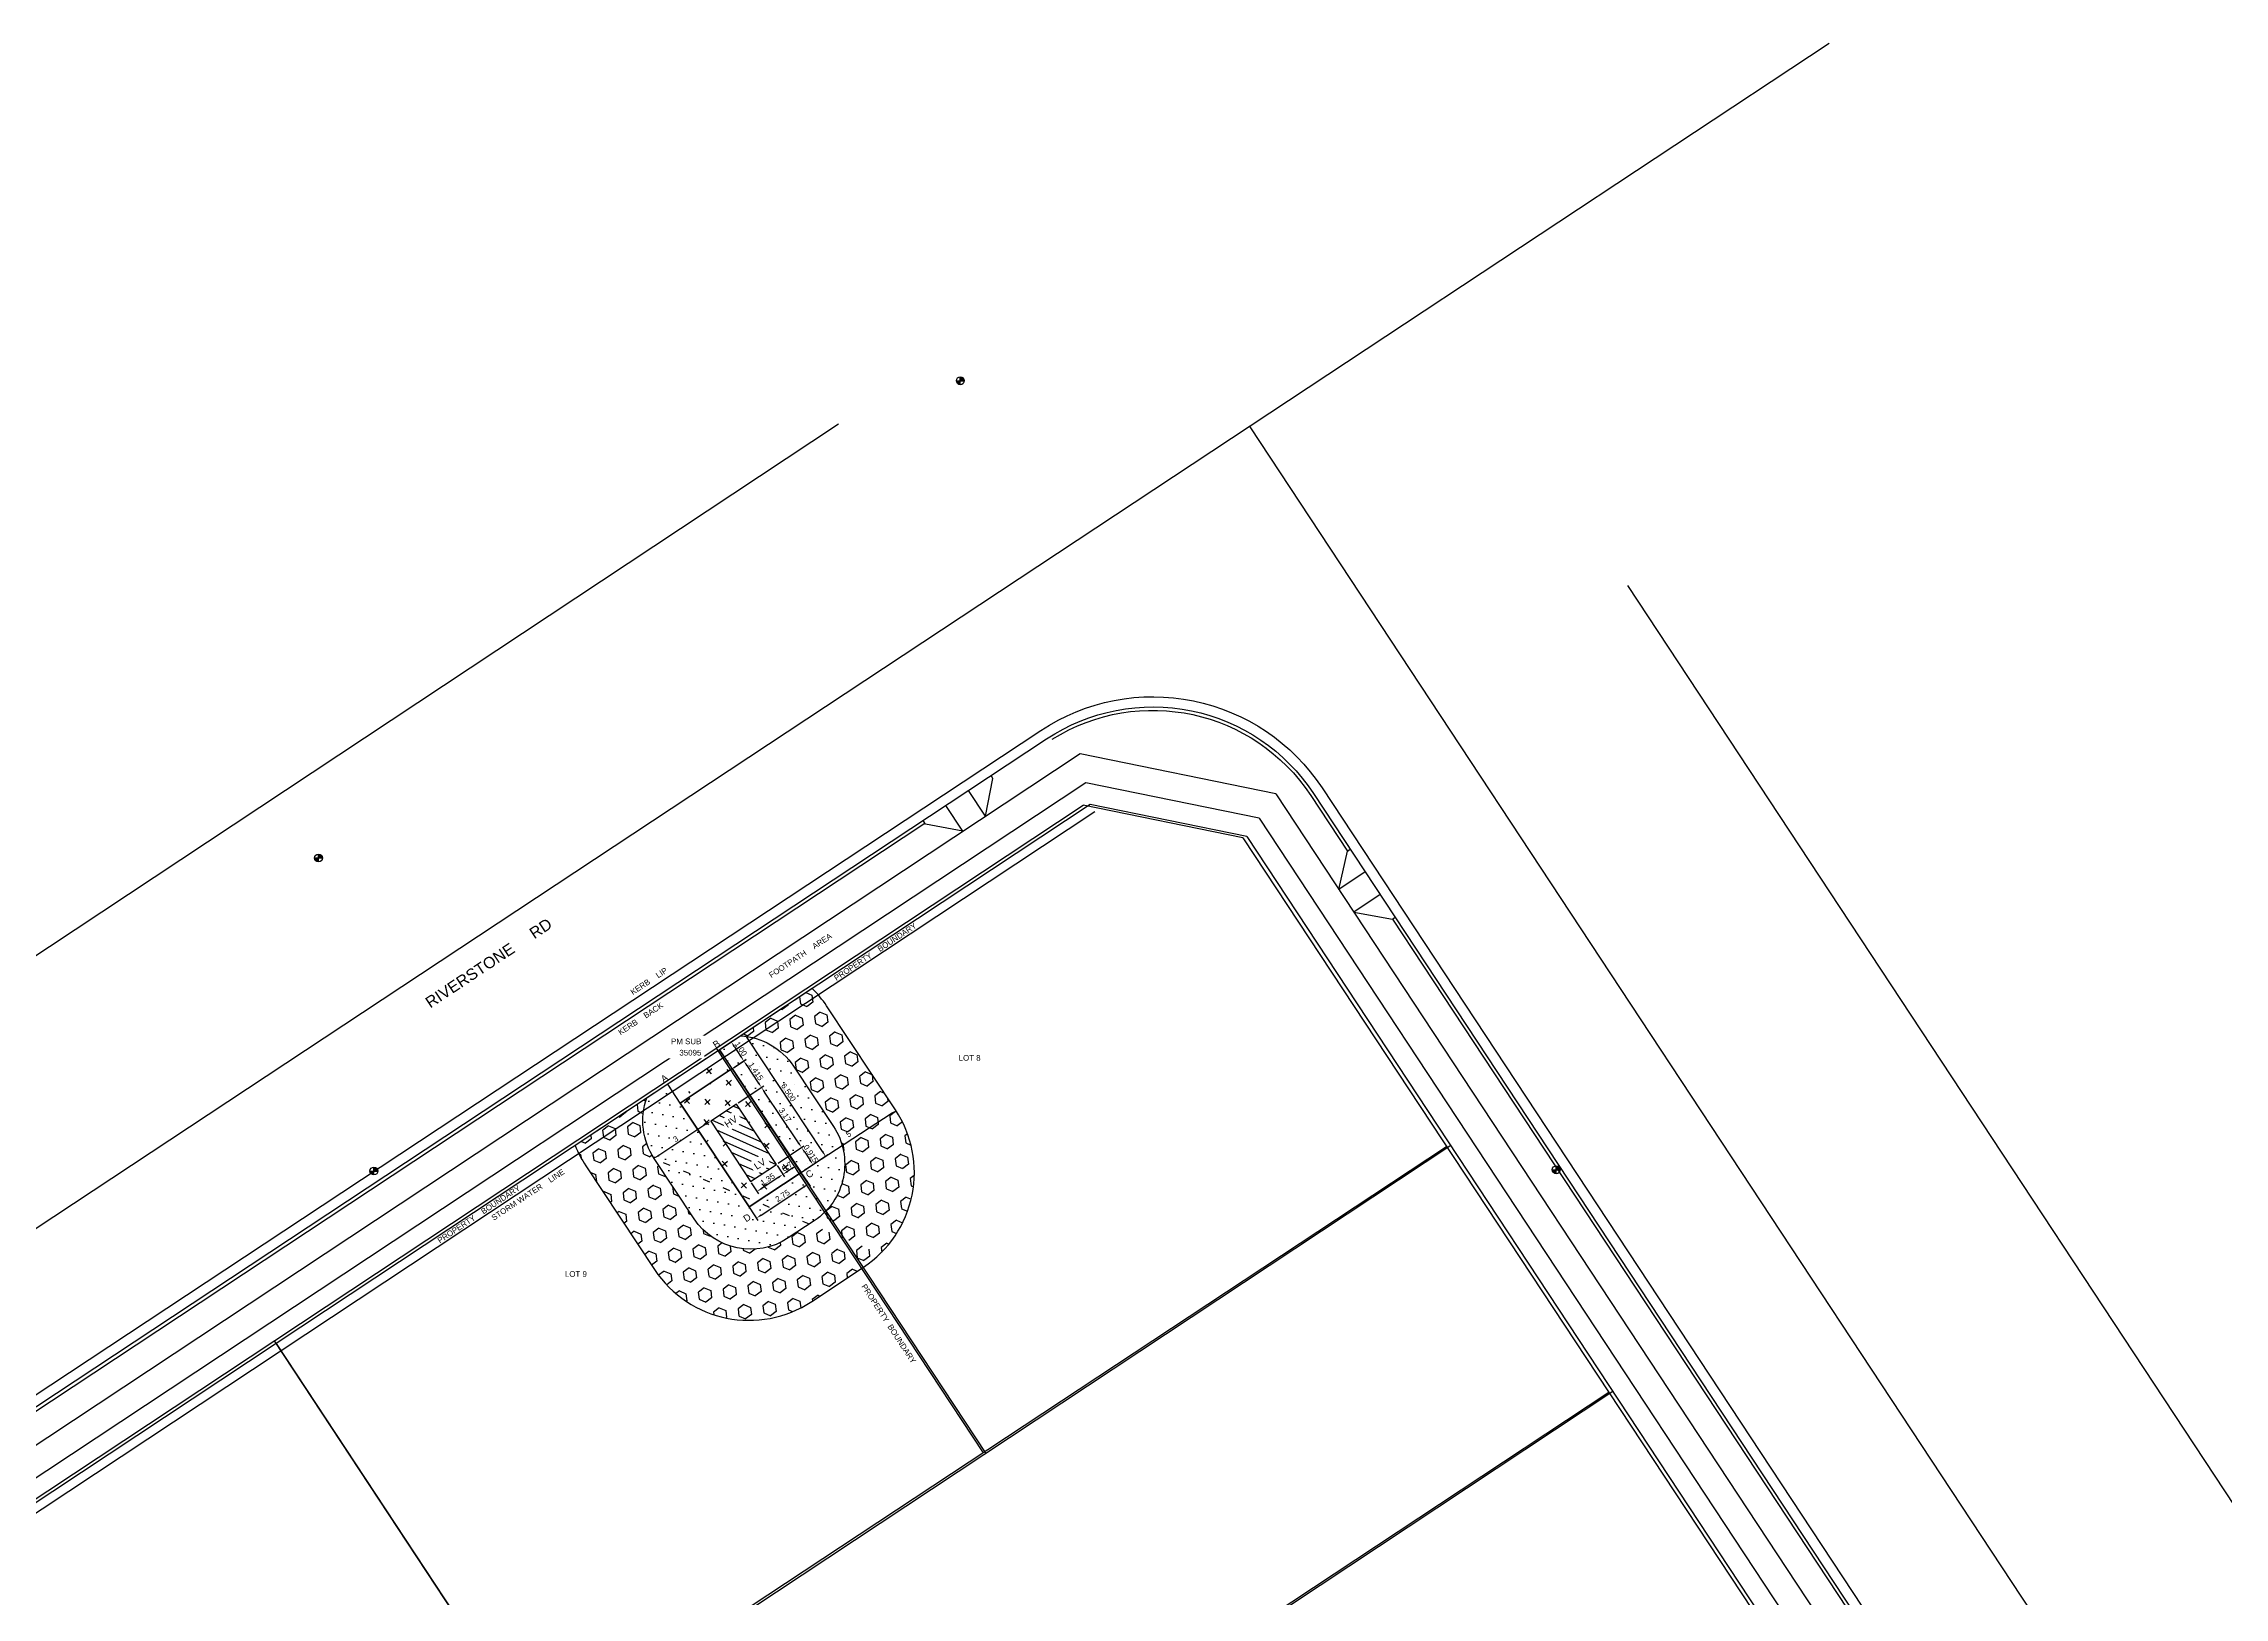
# Model space of a CAD drawing. Header units: metres. Extents: x 302064 to 304096, y 6268242 to 6271990.
# Drawn here: x 302980 to 303076.3, y 6268362.5 to 6268431.1 of the extents above; entities that cross this region are included whole.
import ezdxf

# ---------------------------------------------------------------- set-up
doc = ezdxf.new("R2010")
doc.units = ezdxf.units.M
doc.layers.get('0').update_dxf_attribs({"color": 6})
for name, color, linetype in [('_User Miscellaneous1', 7, 'Continuous'), ('_User Miscellaneous2', 7, 'Continuous'), ('_User Miscellaneous4', 7, 'Continuous'), ('_User Miscellaneous6', 7, 'Continuous'), ('BDY', 252, 'Continuous'), ('DEVELOP', 2, 'Continuous'), ('XR01255_CC_DES$0$FOOTPATH', 252, 'Continuous'), ('XR01255_CC_DES$0$PRAM_RAMP', 252, 'Continuous'), ('XR01255_CC_DES$0$ROAD_CONTROL', 252, 'Continuous'), ('XR01255_CC_DES$0$ROAD_KERB', 252, 'Continuous'), ('XR01255_CC_DES$0$ROAD_KERB-BACK', 252, 'Continuous'), ('XR01255_CC_DES$0$ROAD_KERB-LIP', 252, 'Continuous'), ('XR01255_CC_LOT_LAYOUT$0$F_LOT', 252, 'Continuous'), ('XR01255_CC_LOT_LAYOUT$0$ST1_BDY', 252, 'Continuous'), ('XR01255_CC_LOT_LAYOUT$0$ST1_BDY_1', 252, 'Continuous'), ('XR01255_CC_LOT_LAYOUT$0$ST1_LOTS', 252, 'Continuous'), ('XR01255_CC_SURVEY$0$SERVICES-ELECTRICTY', 1, 'Continuous')]:
    doc.layers.add(name, color=color, linetype=linetype)
doc.styles.add('ieISOCP', font='isocp.shx')
doc.styles.get("Standard").update_dxf_attribs({"font": 'arial.ttf'})
doc.dimstyles.new('Annotative', dxfattribs={"dimscale": 0, "dimtxt": 2.5, "dimasz": 2.5, "dimexe": 1.25, "dimexo": 0.625, "dimtad": 1, "dimtxsty": 'Standard', "dimcen": 2.5, "dimadec": 0, "dimazin": 0, "dimtfac": 1, "dimtmove": 0, "dimatfit": 3, "dimfxl": 1, "dimarcsym": 0})

# ---------------------------------------------------------------- blocks, each defined once
blk = doc.blocks.new('A$C6F1F0823')
at = {"layer": 'BDY'}
for p, q in [((3.882, 91.562, 46.5), (66.677, 133.145, 46.5)), ((3.882, 91.562), (66.677, 133.145)), ((73.723, 131.703), (66.677, 133.145)), ((73.723, 131.703), (131.438, 44.304)), ((50.49, 122.425), (62.277, 104.576)), ((82.721, 118.077), (22.306, 78.181)), ((30.979, 109.506), (42.75, 91.681)), ((89.885, 107.229), (59.677, 87.281))]:
    blk.add_line(p, q, dxfattribs=at)
blk = doc.blocks.new('A$C07AF69C9')
at = {"layer": 'XR01255_CC_SURVEY$0$SERVICES-ELECTRICTY'}
h = blk.add_hatch(color=256, dxfattribs=at)
h.dxf.hatch_style = 1
h.paths.add_polyline_path([(93.631, 174.158), (93.456, 174.158, 0.414214), (93.631, 173.983)])
h.paths.add_polyline_path([(93.631, 174.333), (93.631, 174.158), (93.806, 174.158, 0.414214)])
h = blk.add_hatch(color=256, dxfattribs=at)
h.dxf.hatch_style = 1
h.paths.add_polyline_path([(65.311, 153.106), (65.136, 153.106, 0.414214), (65.311, 152.931)])
h.paths.add_polyline_path([(65.311, 153.281), (65.311, 153.106), (65.486, 153.106, 0.414214)])
h = blk.add_hatch(color=256, dxfattribs=at)
h.dxf.hatch_style = 1
h.paths.add_polyline_path([(67.754, 139.298), (67.579, 139.298, 0.414214), (67.754, 139.123)])
h.paths.add_polyline_path([(67.754, 139.473), (67.754, 139.298), (67.929, 139.298, 0.414214)])
h = blk.add_hatch(color=256, dxfattribs=at)
h.dxf.hatch_style = 1
h.paths.add_polyline_path([(119.929, 139.352), (119.754, 139.352, 0.414214), (119.929, 139.177)])
h.paths.add_polyline_path([(119.929, 139.527), (119.929, 139.352), (120.104, 139.352, 0.414214)])
at = {"layer": 'XR01255_CC_DES$0$FOOTPATH'}
for p, q in [((98.921, 157.699), (45.213, 122.145)), ((107.55, 155.937), (98.921, 157.699)), ((99.168, 156.424), (46.29, 121.419)), ((106.822, 154.861), (99.168, 156.424)), ((107.55, 155.937), (165.649, 67.863)), ((106.822, 154.861), (164.647, 67.202))]:
    blk.add_line(p, q, dxfattribs=at)
at = {"layer": 'XR01255_CC_DES$0$PRAM_RAMP', "color": 8}
for p, q in [((94.744, 154.944), (93.992, 156.085)), ((93.743, 154.284), (92.989, 155.426)), ((111.498, 152.494), (110.33, 151.723)), ((112.159, 151.492), (110.99, 150.721))]:
    blk.add_line(p, q, dxfattribs=at)
at = {"layer": 'XR01255_CC_DES$0$PRAM_RAMP'}
for points in [[(94.744, 154.944), (95.068, 156.616)], [(95.068, 156.616), (94.985, 156.741)], [(93.743, 154.284), (92.098, 154.598), (91.987, 154.765)], [(110.33, 151.723), (110.712, 153.413)], [(110.712, 153.413), (110.837, 153.496)], [(110.99, 150.721), (112.694, 150.409), (112.819, 150.491)]]:
    blk.add_lwpolyline(points, dxfattribs=at)
at = {"layer": 'XR01255_CC_DES$0$ROAD_CONTROL'}
for points in [[(131.966, 189.031), (-0.002, 101.854)], [(106.401, 172.132), (172.292, 72.245)]]:
    blk.add_lwpolyline(points, dxfattribs=at)
at = {"layer": 'XR01255_CC_DES$0$ROAD_KERB'}
blk.add_lwpolyline([(42.737, 112.046, -0.414025), (45.147, 123.819), (97.438, 158.362, -0.414402), (109.219, 155.95), (166.818, 68.634)], format="xyb", dxfattribs=at)
at = {"layer": 'XR01255_CC_DES$0$ROAD_KERB-BACK'}
blk.add_lwpolyline([(97.688, 158.344, -0.407454), (109.093, 155.867)], format="xyb", dxfattribs=at)
for points in [[(109.093, 155.867), (110.712, 153.413)], [(50.687, 127.299), (92.072, 154.637)], [(112.694, 150.409), (166.692, 68.551)]]:
    blk.add_lwpolyline(points, dxfattribs=at)
at = {"layer": 'XR01255_CC_DES$0$ROAD_KERB-LIP'}
blk.add_lwpolyline([(42.362, 111.798, -0.414025), (44.899, 124.194), (97.19, 158.737, -0.414402), (109.594, 156.198), (167.193, 68.882)], format="xyb", dxfattribs=at)
at = {"layer": 'XR01255_CC_LOT_LAYOUT$0$F_LOT'}
for points in [[(88.249, 172.242), (35.992, 137.648)], [(123.069, 165.131), (180.688, 77.784)]]:
    blk.add_lwpolyline(points, dxfattribs=at)
at = {"layer": 'XR01255_CC_LOT_LAYOUT$0$ST1_BDY'}
for q in [(99.354, 155.468), (135.885, 109.17)]:
    blk.add_line((106.276, 154.054), q, dxfattribs=at)
at = {"layer": 'XR01255_CC_LOT_LAYOUT$0$ST1_BDY_1'}
for p, q in [((99.354, 155.468), (63.44, 131.693)), ((63.44, 131.693), (47.097, 120.874))]:
    blk.add_line(p, q, dxfattribs=at)
at = {"layer": 'XR01255_CC_LOT_LAYOUT$0$ST1_LOTS'}
for p, q in [((83.011, 144.648), (94.756, 126.843)), ((115.268, 140.423), (75.186, 113.888)), ((63.44, 131.693), (75.186, 113.888)), ((122.427, 129.571), (92.129, 109.514))]:
    blk.add_line(p, q, dxfattribs=at)
at = {"layer": 'XR01255_CC_SURVEY$0$SERVICES-ELECTRICTY'}
for p, q in [((93.631, 173.983), (93.631, 174.333)), ((93.456, 174.158), (93.806, 174.158)), ((65.136, 153.106), (65.486, 153.106)), ((65.311, 152.931), (65.311, 153.281)), ((67.579, 139.298), (67.929, 139.298)), ((67.754, 139.123), (67.754, 139.473)), ((119.754, 139.352), (120.104, 139.352)), ((119.929, 139.177), (119.929, 139.527))]:
    blk.add_line(p, q, dxfattribs=at)
for centre in [(93.631, 174.158), (65.311, 153.106), (67.754, 139.298), (119.929, 139.352)]:
    blk.add_circle(centre, 0.175, dxfattribs=at)
blk.add_blockref('A$C6F1F0823', (32.368, 22.293))
blk = doc.blocks.new('*D88')
at = {"layer": '_User Miscellaneous2', "color": 0, "lineweight": -2, "transparency": 16777216}
for p, q in [((303017.422, 6268383.867), (303013.653, 6268381.408)), ((303017.631, 6268384.004), (303017.632, 6268384.003)), ((303013.444, 6268381.272), (303013.444, 6268381.272))]:
    blk.add_line(p, q, dxfattribs=at)
at = {"layer": '_User Miscellaneous2', "color": 0, "transparency": 16777216}
for points in [[(303017.4, 6268383.902), (303017.445, 6268383.832), (303017.632, 6268384.003)], [(303013.631, 6268381.443), (303013.676, 6268381.373), (303013.444, 6268381.272)]]:
    blk.add_solid(points, dxfattribs=at)
at = {"layer": 'Defpoints', "color": 0, "transparency": 16777216}
for p in [(303017.631, 6268384.004), (303013.444, 6268381.272), (303013.444, 6268381.272)]:
    blk.add_point(p, dxfattribs=at)
at = {"layer": '_User Miscellaneous2', "color": 0, "transparency": 16777216, "insert": (303015.543, 6268382.966), "char_height": 0.25, "attachment_point": 5, "rotation": 33.11709, "bg_fill": 3, "box_fill_scale": 1.1, "bg_fill_color": 256, "bg_fill_true_color": 13158600, "bg_fill_transparency": 0}
blk.add_mtext('5', dxfattribs=at)
blk = doc.blocks.new('*D89')
at = {"layer": '_User Miscellaneous2', "color": 0, "lineweight": -2, "transparency": 16777216}
for p, q in [((303009.905, 6268386.723), (303011.043, 6268387.477)), ((303014.391, 6268382.2), (303011.077, 6268387.2)), ((303013.496, 6268381.306), (303014.634, 6268382.06))]:
    blk.add_line(p, q, dxfattribs=at)
at = {"layer": '_User Miscellaneous2', "color": 0, "transparency": 16777216}
for points in [[(303011.111, 6268387.223), (303011.042, 6268387.177), (303010.939, 6268387.408)], [(303014.426, 6268382.223), (303014.357, 6268382.177), (303014.529, 6268381.991)]]:
    blk.add_solid(points, dxfattribs=at)
at = {"layer": 'Defpoints', "color": 0, "transparency": 16777216}
for p in [(303010.939, 6268387.408), (303009.853, 6268386.689), (303013.444, 6268381.272)]:
    blk.add_point(p, dxfattribs=at)
at = {"layer": '_User Miscellaneous2', "color": 0, "transparency": 16777216, "insert": (303012.892, 6268384.805), "char_height": 0.25, "attachment_point": 5, "rotation": 303.54017}
blk.add_mtext('6.500', dxfattribs=at)
blk = doc.blocks.new('*D90')
at = {"layer": '_User Miscellaneous2', "color": 0, "lineweight": -2, "transparency": 16777216}
for p, q in [((303009.905, 6268386.724), (303010.469, 6268387.099)), ((303010.503, 6268386.821), (303010.78, 6268386.404)), ((303010.458, 6268385.89), (303011.022, 6268386.265))]:
    blk.add_line(p, q, dxfattribs=at)
at = {"layer": '_User Miscellaneous2', "color": 0, "transparency": 16777216}
for points in [[(303010.538, 6268386.844), (303010.468, 6268386.798), (303010.365, 6268387.03)], [(303010.815, 6268386.427), (303010.745, 6268386.381), (303010.918, 6268386.196)]]:
    blk.add_solid(points, dxfattribs=at)
at = {"layer": 'Defpoints', "color": 0, "transparency": 16777216}
for p in [(303009.853, 6268386.69), (303010.406, 6268385.856), (303010.918, 6268386.196)]:
    blk.add_point(p, dxfattribs=at)
at = {"layer": '_User Miscellaneous2', "color": 0, "transparency": 16777216, "insert": (303010.791, 6268386.731), "char_height": 0.25, "attachment_point": 5, "rotation": 303.56313}
blk.add_mtext('1.00', dxfattribs=at)
blk = doc.blocks.new('*D94')
at = {"layer": '_User Miscellaneous2', "color": 0, "lineweight": -2, "transparency": 16777216}
for p, q in [((303012.392, 6268381.577), (303012.716, 6268381.085)), ((303012.983, 6268381.966), (303013.307, 6268381.474)), ((303013.03, 6268381.441), (303012.856, 6268381.327))]:
    blk.add_line(p, q, dxfattribs=at)
at = {"layer": '_User Miscellaneous2', "color": 0, "transparency": 16777216}
for points in [[(303013.007, 6268381.476), (303013.053, 6268381.406), (303013.239, 6268381.579)], [(303012.833, 6268381.362), (303012.879, 6268381.292), (303012.647, 6268381.189)]]:
    blk.add_solid(points, dxfattribs=at)
at = {"layer": 'Defpoints', "color": 0, "transparency": 16777216}
for p in [(303012.358, 6268381.629), (303012.949, 6268382.018), (303012.647, 6268381.189)]:
    blk.add_point(p, dxfattribs=at)
at = {"layer": '_User Miscellaneous2', "color": 0, "transparency": 16777216, "insert": (303012.826, 6268381.535), "char_height": 0.25, "attachment_point": 5, "rotation": 33.36254}
blk.add_mtext('0.7', dxfattribs=at)
blk = doc.blocks.new('*D95')
at = {"layer": '_User Miscellaneous2', "color": 0, "lineweight": -2, "transparency": 16777216}
for p, q in [((303012.437, 6268381.688), (303013.572, 6268382.444)), ((303012.94, 6268380.935), (303014.074, 6268381.692)), ((303013.606, 6268382.167), (303013.831, 6268381.83))]:
    blk.add_line(p, q, dxfattribs=at)
at = {"layer": '_User Miscellaneous2', "color": 0, "transparency": 16777216}
for points in [[(303013.641, 6268382.19), (303013.572, 6268382.144), (303013.468, 6268382.375)], [(303013.866, 6268381.853), (303013.796, 6268381.807), (303013.97, 6268381.622)]]:
    blk.add_solid(points, dxfattribs=at)
at = {"layer": 'Defpoints', "color": 0, "transparency": 16777216}
for p in [(303012.385, 6268381.653), (303013.97, 6268381.622), (303012.888, 6268380.9)]:
    blk.add_point(p, dxfattribs=at)
at = {"layer": '_User Miscellaneous2', "color": 0, "transparency": 16777216, "insert": (303013.877, 6268382.104), "char_height": 0.25, "attachment_point": 5, "rotation": 303.71062}
blk.add_mtext('0.915', dxfattribs=at)
blk = doc.blocks.new('*D96')
at = {"layer": '_User Miscellaneous2', "color": 0, "lineweight": -2, "transparency": 16777216}
for p, q in [((303010.667, 6268384.341), (303011.801, 6268385.098)), ((303013.329, 6268382.583), (303011.836, 6268384.821)), ((303012.437, 6268381.688), (303013.572, 6268382.444))]:
    blk.add_line(p, q, dxfattribs=at)
at = {"layer": '_User Miscellaneous2', "color": 0, "transparency": 16777216}
for points in [[(303011.871, 6268384.844), (303011.801, 6268384.798), (303011.697, 6268385.029)], [(303013.364, 6268382.606), (303013.294, 6268382.56), (303013.468, 6268382.375)]]:
    blk.add_solid(points, dxfattribs=at)
at = {"layer": 'Defpoints', "color": 0, "transparency": 16777216}
for p in [(303011.697, 6268385.029), (303010.615, 6268384.307), (303012.385, 6268381.653)]:
    blk.add_point(p, dxfattribs=at)
at = {"layer": '_User Miscellaneous2', "color": 0, "transparency": 16777216, "insert": (303012.741, 6268383.807), "char_height": 0.25, "attachment_point": 5, "rotation": 303.71062}
blk.add_mtext('3.17', dxfattribs=at)
blk = doc.blocks.new('*D91')
at = {"layer": '_User Miscellaneous2', "color": 0, "lineweight": -2, "transparency": 16777216}
for p, q in [((303012.392, 6268381.577), (303012.716, 6268381.085)), ((303011.248, 6268380.823), (303011.572, 6268380.332)), ((303012.438, 6268381.052), (303011.712, 6268380.573))]:
    blk.add_line(p, q, dxfattribs=at)
at = {"layer": '_User Miscellaneous2', "color": 0, "transparency": 16777216}
for points in [[(303011.689, 6268380.608), (303011.735, 6268380.539), (303011.503, 6268380.436)], [(303012.415, 6268381.087), (303012.461, 6268381.017), (303012.647, 6268381.189)]]:
    blk.add_solid(points, dxfattribs=at)
at = {"layer": 'Defpoints', "color": 0, "transparency": 16777216}
for p in [(303012.358, 6268381.629), (303011.214, 6268380.876), (303011.503, 6268380.436)]:
    blk.add_point(p, dxfattribs=at)
at = {"layer": '_User Miscellaneous2', "color": 0, "transparency": 16777216, "insert": (303011.97, 6268380.972), "char_height": 0.25, "attachment_point": 5, "rotation": 33.36254}
blk.add_mtext('1.35', dxfattribs=at)
blk = doc.blocks.new('*D92')
at = {"layer": '_User Miscellaneous2', "color": 0, "lineweight": -2, "transparency": 16777216}
for p, q in [((303009.46, 6268383.539), (303009.459, 6268383.54)), ((303009.25, 6268383.402), (303007.164, 6268382.028)), ((303006.956, 6268381.89), (303006.955, 6268381.891))]:
    blk.add_line(p, q, dxfattribs=at)
at = {"layer": '_User Miscellaneous2', "color": 0, "transparency": 16777216}
for points in [[(303009.228, 6268383.437), (303009.273, 6268383.368), (303009.459, 6268383.54)], [(303007.141, 6268382.063), (303007.187, 6268381.993), (303006.955, 6268381.891)]]:
    blk.add_solid(points, dxfattribs=at)
at = {"layer": 'Defpoints', "color": 0, "transparency": 16777216}
for p in [(303009.46, 6268383.539), (303006.955, 6268381.891), (303006.956, 6268381.89)]:
    blk.add_point(p, dxfattribs=at)
at = {"layer": '_User Miscellaneous2', "color": 0, "transparency": 16777216, "insert": (303007.913, 6268382.749), "char_height": 0.25, "attachment_point": 5, "rotation": 33.37139, "bg_fill": 3, "box_fill_scale": 1.1, "bg_fill_color": 256, "bg_fill_true_color": 13158600, "bg_fill_transparency": 0}
blk.add_mtext('3', dxfattribs=at)
blk = doc.blocks.new('*D93')
at = {"layer": '_User Miscellaneous2', "color": 0, "lineweight": -2, "transparency": 16777216}
for p, q in [((303010.458, 6268385.89), (303011.021, 6268386.266)), ((303011.056, 6268385.989), (303011.558, 6268385.236)), ((303011.237, 6268384.722), (303011.801, 6268385.098))]:
    blk.add_line(p, q, dxfattribs=at)
at = {"layer": '_User Miscellaneous2', "color": 0, "transparency": 16777216}
for points in [[(303011.091, 6268386.012), (303011.021, 6268385.966), (303010.917, 6268386.197)], [(303011.593, 6268385.259), (303011.524, 6268385.213), (303011.697, 6268385.028)]]:
    blk.add_solid(points, dxfattribs=at)
at = {"layer": 'Defpoints', "color": 0, "transparency": 16777216}
for p in [(303010.406, 6268385.856), (303011.186, 6268384.687), (303011.697, 6268385.028)]:
    blk.add_point(p, dxfattribs=at)
at = {"layer": '_User Miscellaneous2', "color": 0, "transparency": 16777216, "insert": (303011.454, 6268385.734), "char_height": 0.25, "attachment_point": 5, "rotation": 303.71062}
blk.add_mtext('1.415', dxfattribs=at)
blk = doc.blocks.new('*D97')
at = {"layer": '_User Miscellaneous2', "color": 0, "lineweight": -2, "transparency": 16777216}
for p, q in [((303011.685, 6268379.397), (303013.564, 6268380.634)), ((303013.478, 6268381.219), (303013.842, 6268380.668)), ((303011.182, 6268379.707), (303011.545, 6268379.155))]:
    blk.add_line(p, q, dxfattribs=at)
at = {"layer": '_User Miscellaneous2', "color": 0, "transparency": 16777216}
for points in [[(303013.541, 6268380.669), (303013.587, 6268380.6), (303013.773, 6268380.772)], [(303011.662, 6268379.432), (303011.708, 6268379.362), (303011.476, 6268379.26)]]:
    blk.add_solid(points, dxfattribs=at)
at = {"layer": 'Defpoints', "color": 0, "transparency": 16777216}
for p in [(303013.444, 6268381.271), (303013.773, 6268380.772), (303011.147, 6268379.759)]:
    blk.add_point(p, dxfattribs=at)
at = {"layer": '_User Miscellaneous2', "color": 0, "transparency": 16777216, "insert": (303012.629, 6268380.247), "char_height": 0.25, "attachment_point": 5, "rotation": 33.36342}
blk.add_mtext('2.75', dxfattribs=at)

msp = doc.modelspace()

# ---------------------------------------------------------------- hatches: boundary and pattern name
at = {"layer": '_User Miscellaneous2'}
h = msp.add_hatch(dxfattribs=at)
h.set_pattern_fill('CROSS', color=256, scale=0.1, angle=-227.788354)
h.set_pattern_definition([(132.211645581, (5740547.184, 9375612.4735), (-0.89696239074, 0.04368603437), [0.3175, -0.9525]), (222.211645581, (5740547.1949, 9375612.6977), (-0.04368603437, -0.89696239074), [0.3175, -0.9525])])
edge = h.paths.add_edge_path()
edge.add_line((303008.1132, 6268384.3369), (303007.561, 6268385.1699))
edge.add_line((303008.1378, 6268384.3529), (303010.4034, 6268385.8555))
edge.add_line((303010.4032, 6268385.8558), (303009.8536, 6268386.6878))
edge.add_line((303007.5604, 6268385.1707), (303009.8525, 6268386.6896))
h = msp.add_hatch(dxfattribs=at)
h.set_pattern_fill('ANSI31', color=256, scale=0.1, angle=-249.044331, style=0)
h.set_pattern_definition([(155.956, (303010.9681, 6268382.9396), (-0.129363, -0.28995), [])])
h.paths.add_polyline_path([(303009.4592, 6268383.5399), (303011.2135, 6268380.8756), (303012.3577, 6268381.629), (303010.6034, 6268384.2933)])

# ---------------------------------------------------------------- linework, layer by layer
at = {"layer": '_User Miscellaneous1', "ltscale": 10, "flags": 128}
msp.add_lwpolyline([(303013.4439, 6268381.2718), (303011.1517, 6268379.7525), (303008.1137, 6268384.3363), (303010.4053, 6268385.8563)], close=True, dxfattribs=at)
at = {"layer": '_User Miscellaneous6', "flags": 128}
for points in [[(303010.4051, 6268385.8566), (303009.8525, 6268386.6896)], [(303008.1132, 6268384.3369), (303007.5604, 6268385.1707)]]:
    msp.add_lwpolyline(points, dxfattribs=at)
msp.add_lwpolyline([(303011.1517, 6268379.7525), (303013.444, 6268381.2717), (303010.4053, 6268385.8563), (303008.1137, 6268384.3363)], close=True, dxfattribs=at)

# ---------------------------------------------------------------- block references
at = {"layer": 'DEVELOP'}
msp.add_blockref('A$C07AF69C9', (302926.842, 6268242.0412), dxfattribs=at)

# ---------------------------------------------------------------- texts
at = {"layer": '_User Miscellaneous1'}
for s, p in [('PROPERTY    BOUNDARY ', (303015.0045, 6268389.7158)), ('PROPERTY    BOUNDARY ', (302997.5097, 6268378.1411)), ('STORM WATER    LINE ', (302999.8889, 6268379.1419))]:
    msp.add_text(s, height=0.25, rotation=33.7, dxfattribs=at).set_placement(p)
at = {"layer": '_User Miscellaneous2', "char_height": 0.3, "width": 0.071512, "attachment_point": 3, "rotation": 33.234886, "style": 'ieISOCP'}
for s, insert in [('{\\fArial|b0|i0|c0|p34;B}', (303009.7462, 6268387.1426)), ('{\\fArial|b0|i0|c0|p34;A}', (303007.4494, 6268385.6303)), ('{\\fArial|b0|i0|c0|p34;D}', (303011.1082, 6268379.4872))]:
    msp.add_mtext(s, dxfattribs=dict(at, insert=insert))
at = {"layer": '_User Miscellaneous4', "lineweight": -3, "attachment_point": 3, "line_spacing_factor": 1.2}
for s, insert, char_height, width, rotation in [('RIVERSTONE     RD', (303002.2364, 6268392.5273), 0.5, 7.727162, 33.602643), ('FOOTPATH    AREA', (303014.6948, 6268391.8476), 0.25, 7.727162, 33.602643), ('KERB    LIP', (303007.4384, 6268390.3345), 0.25, 7.727162, 33.602643), ('KERB    BACK', (303007.2495, 6268388.7952), 0.25, 5.72042, 33.602643), ('PROPERTY  BOUNDARY', (303018.536, 6268372.9501), 0.25, 4.990352, 302.997711)]:
    msp.add_mtext(s, dxfattribs=dict(at, insert=insert, char_height=char_height, width=width, rotation=rotation))
at = {"layer": '_User Miscellaneous4', "lineweight": -3, "char_height": 0.25, "width": 2.494888, "attachment_point": 3, "line_spacing_factor": 1.2}
for s, insert in [('LOT 8', (303021.3687, 6268386.4553)), ('LOT 9', (303003.9946, 6268376.9218))]:
    msp.add_mtext(s, dxfattribs=dict(at, insert=insert))

# ---------------------------------------------------------------- dimensions: what is measured, and where the dimension line sits
at = {"layer": '_User Miscellaneous2', "transparency": 33554687}
for base, p1, p2, angle, text, picture, middle in [((303010.9182, 6268386.1957), (303009.8525, 6268386.6896), (303010.4057, 6268385.8557), 303.563126, '1.00', '*D90', (303010.6328, 6268386.6258)), ((303011.6971, 6268385.0283), (303010.4057, 6268385.8557), (303011.1855, 6268384.687), 303.710621, '1.415', '*D93', (303011.2963, 6268385.629)), ((303011.503, 6268380.436), (303012.3577, 6268381.629), (303011.2135, 6268380.8756), 213.362544, '1.35', '*D91', (303012.0751, 6268380.8127))]:
    dim = msp.add_linear_dim(base=base, p1=p1, p2=p2, angle=angle, text=text, dimstyle='Annotative', override={"dimdec": 3, "dimdsep": 46}, dxfattribs=at)
    dim.commit()
    dim.dimension.update_dxf_attribs({"geometry": picture, "text_midpoint": middle, "dimtype": 161})

# ---------------------------------------------------------------- next in the draw order: dimensions: what is measured, and where the dimension line sits
dim = msp.add_linear_dim(base=(303013.444, 6268381.2717), p1=(303017.6314, 6268384.0041), p2=(303013.4436, 6268381.2723), angle=213.117091, dimstyle='Annotative', override={"dimexe": 0, "dimexo": 0, "dimdec": 3, "dimdsep": 46, "dimtfill": 1}, dxfattribs=at)
dim.commit()
dim.dimension.update_dxf_attribs({"geometry": '*D88', "text_midpoint": (303015.5434, 6268382.9663), "dimtype": 161})

# ---------------------------------------------------------------- next in the draw order: hatches: boundary and pattern name
at = {"layer": '_User Miscellaneous2'}
h = msp.add_hatch(dxfattribs=at)
h.set_pattern_fill('HEX', color=256, scale=0.1, angle=217.141914)
h.set_pattern_definition([(217.141914368, (5740656.92967, 9375441.9635), (0.33204061046, -0.43836945965), [0.3175, -0.635]), (337.141914368, (5740656.92967, 9375441.9635), (0.21361878307, 0.506740333573), [0.3175, -0.635]), (277.141914368, (5740656.6766, 9375441.7718), (0.54565939353, 0.06837087392), [0.3175, -0.635])])
edge = h.paths.add_edge_path()
edge.add_line((303006.6413, 6268384.5616), (303003.4771, 6268382.4649))
edge.add_arc((303008.1137, 6268384.3363), 5, 201.979738, 213.538075)
edge.add_line((303003.9461, 6268381.5738), (303006.9843, 6268376.9901))
edge.add_arc((303011.1519, 6268379.7526), 5, 213.538075, 303.535708)
edge.add_line((303013.9142, 6268375.5849), (303016.2063, 6268377.1041))
edge.add_arc((303013.444, 6268381.2718), 5, 303.535708, 393.536582)
edge.add_line((303017.6117, 6268384.0341), (303014.5732, 6268388.6184))
edge.add_arc((303010.4056, 6268385.856), 5, 393.536582, 405.069637)
edge.add_line((303013.9368, 6268389.3959), (303010.7762, 6268387.3016))
edge.add_arc((303010.61, 6268384.3062), 3, 393.535856, 446.822903, ccw=False)
edge.add_line((303013.1106, 6268385.9635), (303014.8729, 6268383.3046))
edge.add_arc((303012.3723, 6268381.6472), 3, 303.508079, 393.535856, ccw=False)
edge.add_line((303014.0285, 6268379.1458), (303012.8827, 6268378.3871))
edge.add_arc((303011.2265, 6268380.8886), 3, 213.535713, 303.508079, ccw=False)
edge.add_line((303008.7259, 6268379.2312), (303006.9639, 6268381.8896))
edge.add_arc((303009.4646, 6268383.547), 3, 160.23247, 213.535713, ccw=False)
h = msp.add_hatch(dxfattribs=at)
h.set_pattern_fill('DOTS', color=256, scale=0.3, angle=169.403644)
h.set_pattern_definition([(169.40364381, (5740656.92967, 9375441.9635), (-0.321641324862, -0.424340000784), [0, -0.47625])])
edge = h.paths.add_edge_path()
edge.add_arc((303010.61, 6268384.3062), 3, 393.535856, 446.822903, ccw=False)
edge.add_line((303013.1106, 6268385.9635), (303014.8729, 6268383.3046))
edge.add_arc((303012.3723, 6268381.6472), 3, 303.508079, 393.535856, ccw=False)
edge.add_line((303014.0285, 6268379.1458), (303012.8827, 6268378.3871))
edge.add_arc((303011.2265, 6268380.8886), 3, 213.535713, 303.508079, ccw=False)
edge.add_line((303008.7259, 6268379.2312), (303006.9639, 6268381.8896))
edge.add_arc((303009.4646, 6268383.547), 3, 160.23247, 213.535713, ccw=False)
edge.add_line((303007.5587, 6268385.1695), (303006.6413, 6268384.5616))
edge.add_line((303007.5583, 6268385.1702), (303011.1519, 6268379.7526))
edge.add_line((303011.1519, 6268379.7526), (303013.444, 6268381.2717))
edge.add_line((303013.444, 6268381.2717), (303009.8525, 6268386.6896))
edge.add_line((303010.7756, 6268387.3025), (303009.8517, 6268386.6907))
h.paths.add_polyline_path([(303010.9193, 6268386.3202), (303010.4744, 6268386.9908), (303010.0451, 6268386.706), (303010.49, 6268386.0354)], flags=24)
h.paths.add_polyline_path([(303010.7535, 6268386.1175), (303010.6312, 6268386.3028), (303010.2012, 6268386.0192), (303010.3234, 6268385.8338)], flags=24)
h.paths.add_polyline_path([(303011.6388, 6268385.2424), (303011.0869, 6268386.075), (303010.6575, 6268385.7904), (303011.2094, 6268384.9577)], flags=24)
h.paths.add_polyline_path([(303011.9113, 6268385.0849), (303012.1774, 6268385.2613), (303011.8927, 6268385.6907), (303011.6266, 6268385.5143)], flags=24)
h.paths.add_polyline_path([(303012.8591, 6268383.401), (303012.4145, 6268384.0718), (303011.985, 6268383.7872), (303012.4296, 6268383.1164)], flags=24)
h.paths.add_polyline_path([(303013.2367, 6268384.0671), (303012.8995, 6268384.576), (303012.47, 6268384.2914), (303012.8073, 6268383.7825)], flags=24)
h.paths.add_polyline_path([(303014.0438, 6268381.6134), (303013.4919, 6268382.4461), (303013.0625, 6268382.1615), (303013.6144, 6268381.3288)], flags=24)
h.paths.add_polyline_path([(303014.0863, 6268381.2546), (303013.9214, 6268381.5048), (303013.4913, 6268381.2211), (303013.6563, 6268380.971)], flags=24)
h.paths.add_polyline_path([(303012.4419, 6268379.8072), (303013.1127, 6268380.2518), (303012.828, 6268380.6812), (303012.1573, 6268380.2366)], flags=24)
h.paths.add_polyline_path([(303011.2726, 6268379.6462), (303011.0755, 6268379.945), (303010.6454, 6268379.6614), (303010.8425, 6268379.3626)], flags=24)
h.paths.add_polyline_path([(303008.2689, 6268384.2382), (303008.0826, 6268384.5207), (303007.6525, 6268384.237), (303007.8388, 6268383.9546)], flags=25)
h = msp.add_hatch(dxfattribs=at)
h.set_pattern_fill('CROSS', color=256, scale=0.1, angle=-227.961523)
h.set_pattern_definition([(132.03848, (303433.2858, 6268738.21524), (-0.89682626, 0.0463968), [0.3175, -0.9525]), (222.03848, (303433.2974, 6268738.43945), (-0.0463968, -0.89682626), [0.3175, -0.9525])])
h.paths.add_polyline_path([(303010.4051, 6268385.8566), (303013.4442, 6268381.2714), (303011.1517, 6268379.7525), (303008.1132, 6268384.3369)])
h.paths.add_polyline_path([(303009.4592, 6268383.5399), (303011.2135, 6268380.8756), (303012.3577, 6268381.629), (303010.6034, 6268384.2933)], flags=16)

# ---------------------------------------------------------------- next in the draw order: linework, layer by layer
at = {"layer": '_User Miscellaneous2', "flags": 128}
for points in [[(303003.4771, 6268382.4649, 0.0504756), (303003.9461, 6268381.5738), (303006.9843, 6268376.9901, 0.4142015), (303013.9142, 6268375.5849), (303016.2063, 6268377.1041, 0.414218), (303017.6117, 6268384.0341), (303014.5732, 6268388.6184, 0.050365), (303013.9368, 6268389.3959, 0.050365)], [(303010.7762, 6268387.3016, -0.2367911), (303013.1106, 6268385.9635), (303014.8729, 6268383.3046, -0.4143556), (303014.0285, 6268379.1458), (303012.8827, 6268378.3871, -0.4140723), (303008.7259, 6268379.2312), (303006.9639, 6268381.8896, -0.2368657), (303006.6413, 6268384.5616)]]:
    msp.add_lwpolyline(points, format="xyb", dxfattribs=at)
at = {"layer": '_User Miscellaneous6'}
msp.add_line((303013.9368, 6268389.3959), (303003.4771, 6268382.4649), dxfattribs=at)

# ---------------------------------------------------------------- next in the draw order: texts
at = {"layer": '_User Miscellaneous2', "insert": (303013.8607, 6268381.4189), "char_height": 0.3, "width": 0.071512, "attachment_point": 3, "rotation": 33.234886, "style": 'ieISOCP'}
msp.add_mtext('{\\fArial|b0|i0|c0|p34;C}', dxfattribs=at)

# ---------------------------------------------------------------- next in the draw order: dimensions: what is measured, and where the dimension line sits
at = {"layer": '_User Miscellaneous2', "transparency": 33554687}
for p1, p2, distance, text, picture, middle in [((303013.444, 6268381.2717), (303009.8531, 6268386.6887), -1.3023, '6.500', '*D89', (303012.8925, 6268384.8048)), ((303012.3853, 6268381.6529), (303010.6149, 6268384.3065), -1.3011, '3.17', '*D96', (303012.7406, 6268383.8074))]:
    dim = msp.add_aligned_dim(p1=p1, p2=p2, distance=distance, text=text, dimstyle='Annotative', override={"dimdec": 3, "dimdsep": 46}, dxfattribs=at)
    dim.commit()
    dim.dimension.update_dxf_attribs({"geometry": picture, "text_midpoint": middle})
for base, p1, p2, angle, text, picture, middle in [((303013.9699, 6268381.6222), (303012.3853, 6268381.6529), (303012.8876, 6268380.9001), 303.710621, '0.915', '*D95', (303013.7187, 6268381.9986)), ((303012.6473, 6268381.1893), (303012.9491, 6268382.0184), (303012.3577, 6268381.629), 213.362544, '0.7', '*D94', (303012.9305, 6268381.3757))]:
    dim = msp.add_linear_dim(base=base, p1=p1, p2=p2, angle=angle, text=text, dimstyle='Annotative', override={"dimdec": 3, "dimdsep": 46}, dxfattribs=at)
    dim.commit()
    dim.dimension.update_dxf_attribs({"geometry": picture, "text_midpoint": middle, "dimtype": 161})

# ---------------------------------------------------------------- next in the draw order: texts
at = {"layer": '_User Miscellaneous2', "insert": (303011.758, 6268381.9152), "char_height": 0.3, "width": 0.494665, "attachment_point": 3, "rotation": 33.234886, "style": 'ieISOCP', "bg_fill": 3, "box_fill_scale": 1.5, "bg_fill_color": 256, "bg_fill_transparency": 0}
msp.add_mtext('{\\fArial|b0|i0|c0|p34;LV}', dxfattribs=at)
at = {"layer": '_User Miscellaneous4', "lineweight": -3, "insert": (303009.0458, 6268387.1839), "char_height": 0.25, "width": 1.366947, "attachment_point": 3, "line_spacing_factor": 1.2, "bg_fill": 3, "box_fill_scale": 1.5, "bg_fill_color": 256, "bg_fill_transparency": 0}
msp.add_mtext('PM SUB 35095', dxfattribs=at)

# ---------------------------------------------------------------- next in the draw order: dimensions: what is measured, and where the dimension line sits
at = {"layer": '_User Miscellaneous2', "transparency": 33554687}
dim = msp.add_linear_dim(base=(303006.9552, 6268381.8906), p1=(303009.4596, 6268383.5394), p2=(303006.9555, 6268381.8901), angle=213.37139, text='3', dimstyle='Annotative', override={"dimexe": 0, "dimexo": 0, "dimdec": 3, "dimdsep": 46, "dimtfill": 1}, dxfattribs=at)
dim.commit()
dim.dimension.update_dxf_attribs({"geometry": '*D92', "text_midpoint": (303008.0175, 6268382.5903), "dimtype": 161})

# ---------------------------------------------------------------- next in the draw order: linework, layer by layer
at = {"layer": '_User Miscellaneous6'}
msp.add_lwpolyline([(303011.2135, 6268380.8756), (303012.3577, 6268381.629), (303010.6034, 6268384.2933), (303009.4592, 6268383.5399)], close=True, dxfattribs=at)

# ---------------------------------------------------------------- next in the draw order: dimensions: what is measured, and where the dimension line sits
at = {"layer": '_User Miscellaneous2', "transparency": 33554687}
dim = msp.add_linear_dim(base=(303013.773, 6268380.772), p1=(303011.1473, 6268379.7591), p2=(303013.4441, 6268381.2715), angle=33.363419, dimstyle='Annotative', override={"dimdec": 3, "dimdsep": 46}, dxfattribs=at)
dim.commit()
dim.dimension.update_dxf_attribs({"geometry": '*D97', "text_midpoint": (303012.7339, 6268380.0878), "dimtype": 161})

# ---------------------------------------------------------------- next in the draw order: texts
at = {"layer": '_User Miscellaneous2', "insert": (303010.5134, 6268383.8024), "char_height": 0.3, "width": 0.494665, "attachment_point": 3, "rotation": 33.234886, "style": 'ieISOCP', "bg_fill": 3, "box_fill_scale": 1.5, "bg_fill_color": 256, "bg_fill_transparency": 0}
msp.add_mtext('{\\fArial|b0|i0|c0|p34;HV}', dxfattribs=at)

# ---------------------------------------------------------------- next in the draw order: linework, layer by layer
at = {"layer": '_User Miscellaneous1', "color": 252, "flags": 128}
msp.add_lwpolyline([(302974.1487, 6268362.598), (303026.4056, 6268397.1919)], dxfattribs=at)

doc.saveas('drawing.dxf')
